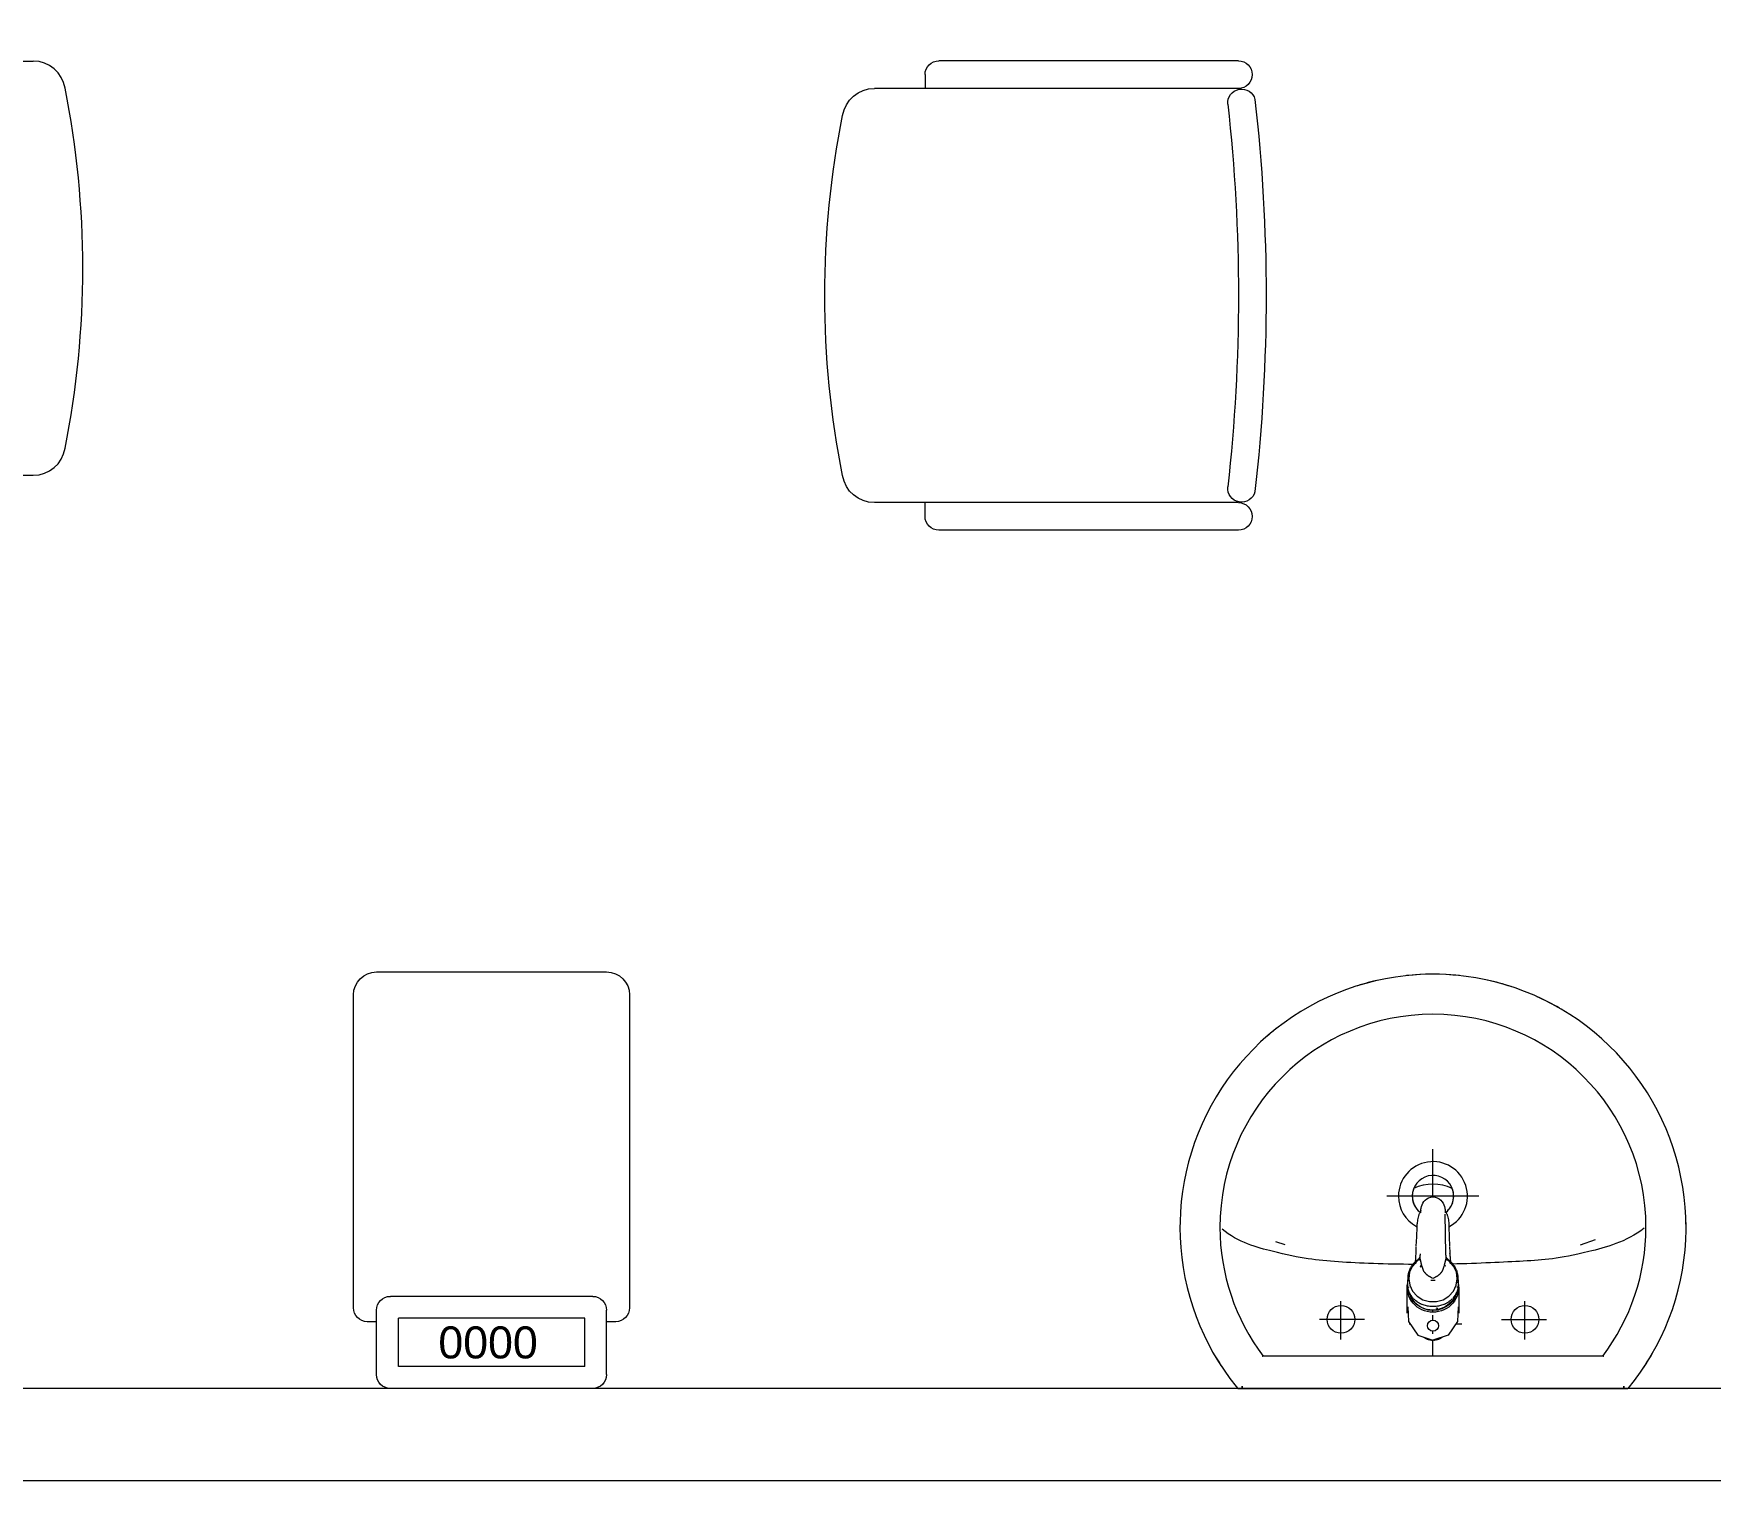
# Model space of a CAD drawing. Header units: millimetres. Extents: x -160614 to 59925, y -157025 to 0.
# Drawn here: x -35859 to -34037, y -103943 to -102371 of the extents above; entities that cross this region are included whole.
import ezdxf

# ---------------------------------------------------------------- set-up
doc = ezdxf.new("R2010")
doc.units = ezdxf.units.MM
doc.header["$LTSCALE"] = 8
for name, color, linetype, lineweight in [('72_EGR_EQP_TAG', 9, 'Continuous', 5), ('LOADING', 9, 'Continuous', 5), ('P-SANR-FIXT', 9, 'Continuous', 18), ('P-SANR-FIXT-1', 9, 'Continuous', 13), ('Walls', 9, 'Continuous', 5)]:
    doc.layers.add(name, color=color, linetype=linetype, lineweight=lineweight)
doc.layers.add('TME-NON MEDICAL FURNITURE', color=9, linetype='Continuous')
doc.styles.get("Standard").update_dxf_attribs({"font": 'ARIALUNI.TTF'})

# ---------------------------------------------------------------- blocks, each defined once
blk = doc.blocks.new('GF21016-P')
at = {"layer": 'LOADING', "extrusion": (-1.24384e-09, -1.20261e-09, -1)}
for p, q in [((0.0128, 0.0179), (0.0128, 0.4136)), ((0.4628, 0.0179), (0.4628, 0.4136)), ((-0.0022, 0.3585), (0.0128, 0.3585)), ((0.4778, 0.3585), (0.4628, 0.3585)), ((-0.0172, 0.0179), (-0.0172, 0.3435)), ((0.4928, 0.0179), (0.4928, 0.3435)), ((0.4778, 0.0029), (0.4778, 0.0029))]:
    blk.add_line(p, q, dxfattribs=at)
for centre, radius, start, end in [((-0.2378, -0.5362), 1.0036, 78.7568, 101.2432), ((-0.0478, 0.4136), 0.035, 0, 80.6557), ((-0.4278, 0.4136), 0.035, 99.3443, 180), ((0.0022, 0.3435), 0.015, 0, 90), ((-0.4778, 0.3435), 0.015, 90, 180), ((-0.0284, 0.0145), 0.015, 284.3864, 95.5209), ((-0.2378, 1.8928), 1.8749, 263.6341, 276.3659), ((-0.4471, 0.0145), 0.015, 84.4791, 255.6136), ((0.0022, 0.0179), 0.015, 270, 0), ((0.0022, 0.0179), 0.015, 180, 270), ((-0.2378, 1.8734), 1.8855, 263.5119, 276.4881), ((-0.4778, 0.0179), 0.015, 270, 0), ((-0.4778, 0.0179), 0.015, 180, 270)]:
    blk.add_arc(centre, radius, start, end, dxfattribs=at)
blk = doc.blocks.new('FP_138-161_A_00_GFL_-0_080_Einreichung_Grundrisse_100')
at = {"layer": 'P-SANR-FIXT'}
blk.add_line((-0.0044, -0.0019), (-0.0045, -0.0021), dxfattribs=at)
at = {"layer": 'P-SANR-FIXT', "flags": 128}
blk.add_lwpolyline([(-0.0057, -0.0037), (-0.0058, -0.0039), (-0.006, -0.004)], dxfattribs=at)
blk = doc.blocks.new('FP_139-161_A_00_GFL_-0_080_Einreichung_Grundrisse_100')
at = {"layer": 'P-SANR-FIXT'}
blk.add_line((0.0045, -0.0022), (0.0044, -0.002), dxfattribs=at)
at = {"layer": 'P-SANR-FIXT', "flags": 128}
blk.add_lwpolyline([(0.006, -0.004), (0.0059, -0.0039), (0.0057, -0.0038)], dxfattribs=at)
blk = doc.blocks.new('IS_Ceraplus_B8204_BIM_BG _1_ - B8204AA - CERAPLUS single lever basin mixer with pop-up waste-V137-161_A_00_GFL_-0_080_Einreichung_Grundrisse_100')
at = {"layer": 'P-SANR-FIXT-1'}
h = blk.add_hatch(dxfattribs=at)
h.set_pattern_fill('FP_26', color=256, style=0, pattern_type=2)
h.set_pattern_definition([(225, (0.009, 0), (0.010607, -0.010607), []), (315, (0.009, 0), (0.010607, 0.010607), [])])
h.paths.add_polyline_path([(0.0056, -0.002), (0.0058, -0.0024), (0.0058, -0.0021)])
h.paths.add_polyline_path([(0.007, -0.0039), (0.0088, -0.0045), (0.0084, -0.0043)])
at = {"layer": 'LOADING'}
for p, q in [((-0.028, 0), (-0.028, -0.0281)), ((0.028, -0.0281), (0.028, 0)), ((-0.0274, -0.0337), (-0.0271, -0.0392)), ((-0.0262, -0.0282), (-0.0263, -0.0287)), ((0.0263, -0.0287), (0.0262, -0.0282)), ((0.0262, -0.0293), (0.0263, -0.0287)), ((0.0271, -0.0392), (0.0274, -0.0337)), ((-0.0137, -0.0512), (-0.0129, -0.0517)), ((0.0124, -0.052), (0.0133, -0.0515)), ((0.0185, -0.0618), (0.019, -0.0539)), ((0.019, -0.0539), (0.0188, -0.0561)), ((0.014, -0.0647), (0.0133, -0.1077))]:
    blk.add_line(p, q, dxfattribs=at)
at = {"layer": 'LOADING', "flags": 128}
for points in [[(-0.0272, -0.0069), (-0.0266, 0.009), (-0.0165, 0.0236), (0, 0.0291)], [(0.0272, -0.0069), (0.0266, 0.009), (0.0165, 0.0236), (0, 0.0291)], [(-0.0176, -0.0568), (-0.0224, -0.0513), (-0.0254, -0.0448), (-0.0264, -0.0376), (-0.0253, -0.0305), (-0.0222, -0.024), (-0.0172, -0.0186), (-0.0109, -0.0147), (-0.0037, -0.0127), (0.0037, -0.0127), (0.0109, -0.0147), (0.0172, -0.0186), (0.0222, -0.024), (0.0253, -0.0305), (0.0264, -0.0376), (0.0254, -0.0448), (0.0224, -0.0513), (0.0176, -0.0568)], [(-0.0271, -0.0393), (-0.027, -0.0403), (-0.0269, -0.0414), (-0.0267, -0.0424), (-0.0265, -0.0434), (-0.0262, -0.0444), (-0.0259, -0.0454), (-0.0255, -0.0464), (-0.0252, -0.0474), (-0.0247, -0.0484), (-0.0243, -0.0493), (-0.0238, -0.0502), (-0.0232, -0.0511), (-0.0226, -0.052), (-0.022, -0.0529), (-0.0214, -0.0537), (-0.0207, -0.0545), (-0.0199, -0.0553), (-0.0192, -0.0561), (-0.0184, -0.0568), (-0.0176, -0.0575), (-0.0173, -0.0577)], [(-0.019, -0.0539), (-0.0185, -0.0615), (-0.0185, -0.0618)], [(0.0173, -0.0577), (0.0181, -0.057), (0.0189, -0.0563), (0.0197, -0.0556), (0.0204, -0.0548), (0.0211, -0.054), (0.0218, -0.0532), (0.0224, -0.0523), (0.023, -0.0514), (0.0236, -0.0505), (0.0241, -0.0496), (0.0246, -0.0487), (0.025, -0.0477), (0.0254, -0.0467), (0.0258, -0.0458), (0.0261, -0.0448), (0.0264, -0.0437), (0.0266, -0.0427), (0.0268, -0.0417), (0.027, -0.0407), (0.0271, -0.0396), (0.0271, -0.0393)], [(-0.0181, -0.0728), (-0.0177, -0.083), (-0.0172, -0.0938)], [(-0.0162, -0.0579), (-0.0156, -0.058), (-0.0151, -0.0581), (-0.0146, -0.0583), (-0.0142, -0.0586), (-0.0139, -0.0588), (-0.0138, -0.0591)], [(-0.0138, -0.0591), (-0.0139, -0.0612), (-0.014, -0.0633)], [(0.0138, -0.0591), (0.0139, -0.0588), (0.0142, -0.0586), (0.0146, -0.0583), (0.0151, -0.0581), (0.0156, -0.058), (0.0162, -0.0579)], [(0.014, -0.0633), (0.0139, -0.0612), (0.0138, -0.0591)], [(0.0171, -0.0578), (0.0174, -0.0575), (0.0176, -0.0568)], [(0.0172, -0.0938), (0.0177, -0.083), (0.0181, -0.0728)], [(0.0184, -0.0651), (0.0184, -0.0652), (0.0184, -0.0652), (0.0184, -0.0652), (0.0184, -0.0654), (0.0184, -0.0655)], [(-0.0129, -0.1142), (-0.0124, -0.1161), (-0.0118, -0.1179), (-0.0109, -0.1197), (-0.0098, -0.1214), (-0.0084, -0.123), (-0.0067, -0.1244), (-0.0047, -0.1255), (-0.0025, -0.1263), (0, -0.1266)], [(0, -0.1266), (0.0025, -0.1263), (0.0047, -0.1255), (0.0067, -0.1244), (0.0084, -0.123), (0.0098, -0.1214), (0.0109, -0.1197), (0.0118, -0.1179), (0.0124, -0.1161), (0.0129, -0.1142)]]:
    blk.add_lwpolyline(points, dxfattribs=at)
at = {"layer": 'LOADING'}
for centre, radius, start, end in [((0, 0.0135), 0.00603, 0, 180), ((0, 0.0135), 0.00603, 180, 0), ((-0.009, 0), 0.005, 300, 315), ((0.009, 0), 0.005, 225, 240)]:
    blk.add_arc(centre, radius, start, end, dxfattribs=at)
for centre, major_axis, start_param, end_param in [((0, -0.0281), (-0.028, 0), 4.712389, 6.47291), ((0, -0.0287), (0.0267, 0), 1.570796, 3.036556), ((0, -0.0287), (0.0263, 0), 2.625648, 2.791756), ((0, -0.0287), (-0.0263, 0), 4.712389, 5.759587), ((0, -0.0281), (0.028, 0), 6.093357, 7.853982), ((0, -0.0287), (0.0267, 0), 0.105099, 1.570796), ((0, -0.0287), (0.0262, 0), 0.523599, 1.570796), ((0, -0.0287), (0.0262, 0), 0.349919, 0.515945), ((0, -0.0321), (0.0275, 0), 3.141823, 3.202701), ((0, -0.0321), (0.0275, 0), 3.239313, 3.439417), ((0, -0.0281), (0.028, 0), 3.371221, 3.483334), ((0, -0.0287), (0.0267, 0), 6.059374, 6.108652), ((0, -0.0321), (0.0275, 0), 5.985527, 6.185455), ((0, -0.0281), (0.028, 0), 5.94107, 6.05344), ((0, -0.0321), (0.0275, 0), 6.222066, 6.282955), ((0, -0.0312), (0.0248, 0), 4.111947, 4.191073), ((0, -0.0281), (0.028, 0), 4.202431, 4.259552), ((0, -0.0287), (0.0263, 0), 4.169225, 4.2325), ((0, -0.0281), (0.028, 0), 5.172057, 5.222265)]:
    blk.add_ellipse(centre, major_axis=major_axis, ratio=0.961262, start_param=start_param, end_param=end_param, dxfattribs=at)
for points, knots in [([(-0.0215, -0.0162), (-0.0216, -0.0163), (-0.0219, -0.0167), (-0.0227, -0.0177), (-0.0238, -0.0192), (-0.0249, -0.0211), (-0.0258, -0.0231), (-0.0266, -0.0253), (-0.0273, -0.0282), (-0.0275, -0.0305), (-0.0275, -0.0321)], [0.7859035, 0.7859035, 0.7859035, 0.7859035, 0.7916667, 0.8055556, 0.8333333, 0.8611111, 0.8888889, 0.9166667, 0.9444444, 1, 1, 1, 1]), ([(0.021, -0.0157), (0.0208, -0.0154), (0.0203, -0.0149), (0.0192, -0.0139), (0.0177, -0.0127), (0.0161, -0.0117), (0.0148, -0.0109), (0.0138, -0.0104), (0.0127, -0.0099), (0.0113, -0.0093), (0.0087, -0.0084), (0.0048, -0.0075), (0, -0.0071), (-0.0048, -0.0075), (-0.0087, -0.0084), (-0.0113, -0.0093), (-0.0127, -0.0099), (-0.0138, -0.0104), (-0.0148, -0.0109), (-0.0161, -0.0117), (-0.0177, -0.0127), (-0.0191, -0.0139), (-0.0202, -0.0149), (-0.0208, -0.0154), (-0.021, -0.0157)], [0.2222222, 0.2222222, 0.2222222, 0.2222222, 0.2361111, 0.25, 0.2777778, 0.3055556, 0.3194444, 0.3333333, 0.3472222, 0.3611111, 0.3888889, 0.4444444, 0.5, 0.5555556, 0.6111111, 0.6388889, 0.6527778, 0.6666667, 0.6805556, 0.6944444, 0.7222222, 0.75, 0.7638889, 0.7777778, 0.7777778, 0.7777778, 0.7777778]), ([(0.0275, -0.0321), (0.0275, -0.0305), (0.0273, -0.0282), (0.0266, -0.0253), (0.0258, -0.0231), (0.0249, -0.0211), (0.0238, -0.0192), (0.0227, -0.0177), (0.0219, -0.0167), (0.0216, -0.0163), (0.0215, -0.0162)], [0, 0, 0, 0, 0.0555556, 0.0833333, 0.1111111, 0.1388889, 0.1666667, 0.1944444, 0.2083333, 0.2142181, 0.2142181, 0.2142181, 0.2142181]), ([(0, -0.0357), (-0.0006, -0.0357), (-0.0013, -0.0357), (-0.002, -0.0357), (-0.0022, -0.0357)], [0, 0, 0, 0, 0.1, 0.1298359, 0.1298359, 0.1298359, 0.1298359]), ([(0.0022, -0.0357), (0.002, -0.0357), (0.0013, -0.0357), (0.0006, -0.0357), (0, -0.0357)], [0.8701578, 0.8701578, 0.8701578, 0.8701578, 0.9, 1, 1, 1, 1]), ([(-0.0188, -0.0538), (-0.0188, -0.0547), (-0.0186, -0.0582), (-0.0185, -0.0619), (-0.0184, -0.0646)], [0.6724021, 0.6724021, 0.6724021, 0.6724021, 0.75, 1, 1, 1, 1]), ([(0, -0.0378), (-0.0005, -0.038), (-0.0012, -0.0384), (-0.0021, -0.0389), (-0.0028, -0.0393), (-0.0035, -0.0397), (-0.0042, -0.04), (-0.0049, -0.0405), (-0.0055, -0.0409), (-0.0061, -0.0414), (-0.0067, -0.0419), (-0.0072, -0.0424), (-0.0078, -0.0429), (-0.0083, -0.0435), (-0.0088, -0.0441), (-0.0092, -0.0446), (-0.0096, -0.0452), (-0.01, -0.0459), (-0.0103, -0.0466), (-0.0105, -0.0472), (-0.0107, -0.0477), (-0.0108, -0.0481), (-0.0109, -0.0484), (-0.0111, -0.0489), (-0.0114, -0.0497), (-0.0118, -0.0509), (-0.0122, -0.0521), (-0.0124, -0.053), (-0.0126, -0.0537), (-0.0128, -0.0544), (-0.0129, -0.0552), (-0.0131, -0.0559), (-0.0132, -0.0566), (-0.0134, -0.0572), (-0.0136, -0.0581), (-0.0137, -0.0587), (-0.0138, -0.0591)], [0, 0, 0, 0, 0.055556, 0.083333, 0.111111, 0.138889, 0.166667, 0.194444, 0.222222, 0.25, 0.277778, 0.305556, 0.333333, 0.361111, 0.388889, 0.416667, 0.444444, 0.472222, 0.5, 0.527778, 0.541667, 0.555556, 0.569444, 0.583333, 0.611111, 0.666667, 0.722222, 0.75, 0.777778, 0.805556, 0.833333, 0.861111, 0.888889, 0.916667, 0.944444, 1, 1, 1, 1]), ([(0.0138, -0.0591), (0.0137, -0.0587), (0.0136, -0.0581), (0.0134, -0.0572), (0.0132, -0.0566), (0.0131, -0.0559), (0.0129, -0.0552), (0.0128, -0.0544), (0.0126, -0.0537), (0.0124, -0.053), (0.0122, -0.0521), (0.0118, -0.0509), (0.0114, -0.0497), (0.0111, -0.0489), (0.0109, -0.0484), (0.0108, -0.0481), (0.0107, -0.0477), (0.0105, -0.0472), (0.0103, -0.0466), (0.01, -0.0459), (0.0096, -0.0452), (0.0092, -0.0446), (0.0088, -0.0441), (0.0083, -0.0435), (0.0078, -0.0429), (0.0072, -0.0424), (0.0067, -0.0419), (0.0061, -0.0414), (0.0055, -0.0409), (0.0049, -0.0405), (0.0042, -0.04), (0.0035, -0.0397), (0.0028, -0.0393), (0.0021, -0.0389), (0.0012, -0.0384), (0.0005, -0.038), (0, -0.0378)], [0, 0, 0, 0, 0.055556, 0.083333, 0.111111, 0.138889, 0.166667, 0.194444, 0.222222, 0.25, 0.277778, 0.333333, 0.388889, 0.416667, 0.430556, 0.444444, 0.458333, 0.472222, 0.5, 0.527778, 0.555556, 0.583333, 0.611111, 0.638889, 0.666667, 0.694444, 0.722222, 0.75, 0.777778, 0.805556, 0.833333, 0.861111, 0.888889, 0.916667, 0.944444, 1, 1, 1, 1]), ([(0.0184, -0.0646), (0.0185, -0.0619), (0.0186, -0.0582), (0.0188, -0.0547), (0.0188, -0.0538)], [0, 0, 0, 0, 0.25, 0.3275586, 0.3275586, 0.3275586, 0.3275586]), ([(-0.0162, -0.0579), (-0.0162, -0.0578), (-0.0163, -0.0578), (-0.0165, -0.0577), (-0.0166, -0.0575), (-0.0167, -0.0574), (-0.0169, -0.0573), (-0.017, -0.0572), (-0.0172, -0.0571), (-0.0173, -0.057), (-0.0175, -0.0569), (-0.0176, -0.0568)], [0, 0, 0, 0, 0.1, 0.2, 0.3, 0.4, 0.5, 0.6, 0.7, 0.8, 1, 1, 1, 1]), ([(-0.0148, -0.0587), (-0.015, -0.0586), (-0.0159, -0.0583), (-0.0167, -0.058), (-0.0172, -0.0578)], [0.8, 0.8, 0.8, 0.8, 0.85, 1, 1, 1, 1]), ([(0.0141, -0.0613), (0.0141, -0.0611), (0.0143, -0.0608), (0.0145, -0.0604), (0.0148, -0.06), (0.0151, -0.0596), (0.0153, -0.0594), (0.0155, -0.0592), (0.0156, -0.059), (0.0158, -0.0588), (0.016, -0.0587), (0.0163, -0.0585), (0.0165, -0.0583), (0.0166, -0.0582)], [0.3333333, 0.3333333, 0.3333333, 0.3333333, 0.4166667, 0.5, 0.5833333, 0.6666667, 0.7083333, 0.75, 0.7916667, 0.8333333, 0.875, 0.9166667, 1, 1, 1, 1]), ([(0.0176, -0.0568), (0.0175, -0.0569), (0.0173, -0.057), (0.0172, -0.0571), (0.017, -0.0572), (0.0169, -0.0573), (0.0167, -0.0574), (0.0166, -0.0575), (0.0165, -0.0577), (0.0163, -0.0578), (0.0162, -0.0578), (0.0162, -0.0579)], [0, 0, 0, 0, 0.2, 0.3, 0.4, 0.5, 0.6, 0.7, 0.8, 0.9, 1, 1, 1, 1]), ([(-0.0131, -0.1116), (-0.0132, -0.1115), (-0.0135, -0.1109), (-0.0141, -0.1099), (-0.0147, -0.1086), (-0.0153, -0.1072), (-0.0159, -0.1053), (-0.0167, -0.1021), (-0.0171, -0.0992), (-0.0171, -0.0973)], [0.4856715, 0.4856715, 0.4856715, 0.4856715, 0.5, 0.55, 0.6, 0.65, 0.7, 0.8, 1, 1, 1, 1]), ([(-0.0132, -0.1091), (-0.0132, -0.1096), (-0.0132, -0.1103), (-0.0132, -0.1111), (-0.0132, -0.1115), (-0.0132, -0.1118), (-0.0131, -0.1122), (-0.0131, -0.1125), (-0.0131, -0.1128), (-0.0131, -0.1131), (-0.013, -0.1134), (-0.013, -0.1138), (-0.0129, -0.1141), (-0.0129, -0.1142)], [0.2, 0.2, 0.2, 0.2, 0.4, 0.5, 0.55, 0.6, 0.65, 0.7, 0.75, 0.8, 0.85, 0.9, 1, 1, 1, 1]), ([(0.0129, -0.1142), (0.0129, -0.1141), (0.013, -0.1138), (0.013, -0.1134), (0.0131, -0.1131), (0.0131, -0.1128), (0.0131, -0.1125), (0.0131, -0.1122), (0.0132, -0.1118), (0.0132, -0.1115), (0.0132, -0.1111), (0.0132, -0.1103), (0.0132, -0.1096), (0.0132, -0.1091)], [0, 0, 0, 0, 0.1, 0.15, 0.2, 0.25, 0.3, 0.35, 0.4, 0.45, 0.5, 0.6, 0.8, 0.8, 0.8, 0.8]), ([(0.0131, -0.1116), (0.0133, -0.1113), (0.0137, -0.1106), (0.0142, -0.1096), (0.0147, -0.1084), (0.0153, -0.1072), (0.0159, -0.1053), (0.0167, -0.1021), (0.0171, -0.0992), (0.0171, -0.0973)], [-0.5143371, -0.5143371, -0.5143371, -0.5143371, -0.475, -0.4375, -0.4, -0.35, -0.3, -0.2, 0, 0, 0, 0])]:
    blk.add_open_spline(points, degree=3, knots=knots, dxfattribs=at)
for points in [[(-0.0184, -0.0646), (-0.0183, -0.0659), (-0.0182, -0.0684), (-0.0181, -0.0709), (-0.0181, -0.0721)], [(-0.0172, -0.0578), (-0.0171, -0.0578), (-0.0169, -0.058), (-0.0167, -0.0581), (-0.0166, -0.0582)], [(-0.0162, -0.0579), (-0.0162, -0.0579), (-0.0164, -0.0581), (-0.0165, -0.0582), (-0.0166, -0.0583), (-0.0166, -0.0582), (-0.0166, -0.0582)], [(-0.0166, -0.0582), (-0.0163, -0.0585), (-0.0156, -0.059), (-0.0148, -0.0599), (-0.0142, -0.0609), (-0.0139, -0.0617), (-0.0138, -0.0621)], [(-0.014, -0.0633), (-0.014, -0.0633), (-0.014, -0.0633), (-0.014, -0.0633)], [(-0.014, -0.0646), (-0.014, -0.0644), (-0.014, -0.064), (-0.014, -0.0635), (-0.014, -0.0633)], [(0.014, -0.0633), (0.014, -0.0633), (0.014, -0.0633), (0.014, -0.0633)], [(0.014, -0.0633), (0.014, -0.0635), (0.014, -0.064), (0.014, -0.0644), (0.014, -0.0647)], [(0.0172, -0.0578), (0.0168, -0.0579), (0.0158, -0.0583), (0.0147, -0.0587), (0.0141, -0.059)], [(0.0166, -0.0582), (0.0166, -0.0582), (0.0166, -0.0583), (0.0165, -0.0582), (0.0164, -0.0581), (0.0162, -0.0579), (0.0162, -0.0579)], [(0.0166, -0.0582), (0.0167, -0.0582), (0.0168, -0.0581), (0.0169, -0.058), (0.0169, -0.058)], [(0.0169, -0.058), (0.017, -0.0579), (0.0171, -0.0579), (0.0171, -0.0578)], [(0.0181, -0.0721), (0.0181, -0.0709), (0.0182, -0.0684), (0.0183, -0.0659), (0.0184, -0.0646)], [(-0.0172, -0.0938), (-0.0172, -0.0944), (-0.0172, -0.0956), (-0.0171, -0.0967), (-0.0171, -0.0973)], [(0.0171, -0.0973), (0.0171, -0.0967), (0.0172, -0.0956), (0.0172, -0.0944), (0.0172, -0.0938)]]:
    blk.add_open_spline(points, degree=3, dxfattribs=at)
for name in ['FP_138-161_A_00_GFL_-0_080_Einreichung_Grundrisse_100', 'FP_139-161_A_00_GFL_-0_080_Einreichung_Grundrisse_100']:
    blk.add_blockref(name, (0, 0), dxfattribs=at)
blk = doc.blocks.new('_100_WB_KER_REN_55x45x18 - _100_WB_KER_REN_55x45x18-V63-161_A_00_GFL_-0_080_Einreichung_Grundrisse_100')
at = {"layer": 'LOADING'}
for p, q in [((-0.2075, 0.225), (-0.2075, 0.2227)), ((0.2074, 0.225), (-0.2074, 0.225)), ((0.2075, 0.2227), (0.2075, 0.225)), ((-0.1855, 0.1899), (0.1855, 0.1899)), ((0, 0.1899), (0, 0.1724)), ((-0.1, 0.172), (-0.1, 0.1303)), ((0, 0.1656), (0, 0.1628)), ((0.1, 0.172), (0.1, 0.1303)), ((-0.0744, 0.15), (-0.1234, 0.15)), ((-0.0259, 0.155), (-0.0315, 0.155)), ((0, 0.1509), (0, 0.1454)), ((0.026, 0.155), (0.0248, 0.155)), ((0.0744, 0.15), (0.1234, 0.15)), ((0, 0.1422), (0, 0.1399)), ((-0.1763, 0.0637), (-0.1598, 0.0692)), ((0.1605, 0.0691), (0.1707, 0.0656)), ((-0.05, 0.0161), (0.05, 0.0161)), ((0, 0.0168), (0, -0.0348))]:
    blk.add_line(p, q, dxfattribs=at)
at = {"layer": 'LOADING', "flags": 128}
for points in [[(-0.2121, 0.225), (-0.219, 0.2164), (-0.2254, 0.2075), (-0.2316, 0.1983), (-0.2373, 0.189), (-0.2427, 0.1794), (-0.2476, 0.1696), (-0.2522, 0.1596), (-0.2564, 0.1494), (-0.2602, 0.1391), (-0.2635, 0.1286), (-0.2665, 0.118), (-0.269, 0.1073), (-0.271, 0.0965), (-0.2727, 0.0856), (-0.2739, 0.0747), (-0.2747, 0.0637), (-0.275, 0.0527), (-0.275, 0.05)], [(0.275, 0.05), (0.2748, 0.061), (0.2741, 0.072), (0.273, 0.0829), (0.2715, 0.0938), (0.2695, 0.1046), (0.2671, 0.1154), (0.2643, 0.126), (0.261, 0.1365), (0.2574, 0.1469), (0.2533, 0.1571), (0.2488, 0.1671), (0.2439, 0.177), (0.2387, 0.1866), (0.233, 0.1961), (0.227, 0.2053), (0.2206, 0.2142), (0.2138, 0.2229), (0.2121, 0.225)], [(-0.275, 0.05), (-0.2748, 0.039), (-0.2741, 0.028), (-0.273, 0.0171), (-0.2715, 0.0062), (-0.2695, -0.0046), (-0.2671, -0.0154), (-0.2643, -0.026), (-0.261, -0.0365), (-0.2574, -0.0469), (-0.2533, -0.0571), (-0.2488, -0.0671), (-0.2439, -0.077), (-0.2387, -0.0866), (-0.233, -0.0961), (-0.227, -0.1053), (-0.2206, -0.1142), (-0.2138, -0.1229), (-0.2067, -0.1313), (-0.1993, -0.1395), (-0.1916, -0.1473), (-0.1836, -0.1548), (-0.1752, -0.162), (-0.1666, -0.1688), (-0.1577, -0.1753), (-0.1486, -0.1814), (-0.1392, -0.1872), (-0.1296, -0.1925), (-0.1198, -0.1975), (-0.1098, -0.2021), (-0.0996, -0.2063), (-0.0893, -0.2101), (-0.0788, -0.2135), (-0.0682, -0.2164), (-0.0575, -0.2189), (-0.0467, -0.221), (-0.0359, -0.2227), (-0.0249, -0.2239), (-0.014, -0.2246), (-0.003, -0.225), (0.008, -0.2249), (0.019, -0.2243), (0.03, -0.2234), (0.0409, -0.2219), (0.0517, -0.2201), (0.0625, -0.2178), (0.0731, -0.2151), (0.0837, -0.212), (0.0941, -0.2084), (0.1043, -0.2044), (0.1144, -0.2001), (0.1243, -0.1953), (0.1341, -0.1901), (0.1436, -0.1846), (0.1528, -0.1786), (0.1618, -0.1723), (0.1706, -0.1657), (0.1791, -0.1587), (0.1873, -0.1514), (0.1952, -0.1437), (0.2028, -0.1358), (0.21, -0.1275), (0.217, -0.119), (0.2236, -0.1101), (0.2298, -0.1011), (0.2356, -0.0918), (0.2411, -0.0822), (0.2462, -0.0725), (0.2509, -0.0625), (0.2552, -0.0524), (0.2591, -0.0421), (0.2626, -0.0317), (0.2656, -0.0211), (0.2683, -0.0104), (0.2705, 0.0003), (0.2722, 0.0112), (0.2736, 0.0221), (0.2745, 0.0331), (0.2749, 0.0441), (0.275, 0.05)]]:
    blk.add_lwpolyline(points, dxfattribs=at)
at = {"layer": 'LOADING'}
for centre in [(-0.1, 0.15), (0.1, 0.15)]:
    blk.add_circle(centre, 0.015, dxfattribs=at)
for centre, radius, start, end in [((0, 0.05), 0.275, 140.4788, 141.2381), ((0, 0.05), 0.275, 38.7619, 39.5212), ((0, 0.05), 0.275, 145.9324, 150.3591), ((0, 0.05), 0.275, 29.6409, 34.0676), ((0, 0.05), 0.2315, 142.8209, 180), ((0, 0.05), 0.2315, 0, 37.1791), ((0, 0.155), 0.0175, 54.0899, 125.9101), ((0, 0.155), 0.0175, 68.869, 83.8798), ((0, 0.155), 0.0175, 251.9463, 258.2346), ((0, 0.05), 0.275, 180, 183.6225), ((0, 0.05), 0.2315, 180, 0), ((0, 0.0161), 0.0375, 117.1305, 0), ((0, 0.0161), 0.0375, 0, 61.4146), ((0, 0.0161), 0.0225, 129.5025, 0), ((0, 0.0161), 0.0225, 156.725, 162.0134), ((0, 0.0161), 0.0225, 138.0808, 143.3939), ((0, 0.0161), 0.0225, 0, 51.4286), ((0, 0.0161), 0.0225, 36.616, 41.9265), ((0, 0.0161), 0.0225, 17.9887, 23.276), ((0, 0.0161), 0.0225, 180, 193.3417), ((0, 0.0161), 0.0225, 197.0466, 201.508), ((0, 0.05), 0.047, 243.4433, 296.5567), ((0, 0.0161), 0.0225, 338.492, 342.9534), ((0, 0.0161), 0.0225, 346.6583, 0), ((0, 0.05), 0.275, 307.6689, 312), ((0, 0.05), 0.275, 240, 245.6589), ((0, 0.05), 0.275, 252, 257.5535), ((0, 0.05), 0.275, 282.9241, 288), ((0, 0.05), 0.275, 264, 276)]:
    blk.add_arc(centre, radius, start, end, dxfattribs=at)
for points, knots in [([(-0.2074, 0.225), (-0.2078, 0.225), (-0.2086, 0.225), (-0.2095, 0.225), (-0.2102, 0.225), (-0.2106, 0.225), (-0.2109, 0.225), (-0.2111, 0.225), (-0.2114, 0.225), (-0.2116, 0.225), (-0.2118, 0.225), (-0.2119, 0.225), (-0.2119, 0.225)], [-1, -1, -1, -1, -0.8333333, -0.6666667, -0.5833333, -0.5, -0.4583333, -0.4166667, -0.3333333, -0.2916667, -0.25, -0.1666667, -0.1666667, -0.1666667, -0.1666667]), ([(0.2119, 0.225), (0.2119, 0.225), (0.2118, 0.225), (0.2116, 0.225), (0.2114, 0.225), (0.2111, 0.225), (0.2109, 0.225), (0.2106, 0.225), (0.2102, 0.225), (0.2095, 0.225), (0.2086, 0.225), (0.2078, 0.225), (0.2074, 0.225)], [-0.8333333, -0.8333333, -0.8333333, -0.8333333, -0.75, -0.7083333, -0.6666667, -0.5833333, -0.5416667, -0.5, -0.4166667, -0.3333333, -0.1666667, 0, 0, 0, 0]), ([(-0.0037, 0.1721), (-0.0046, 0.1719), (-0.0064, 0.1714), (-0.0081, 0.1705), (-0.009, 0.17)], [0.5653198, 0.5653198, 0.5653198, 0.5653198, 0.6111111, 0.6666667, 0.6666667, 0.6666667, 0.6666667]), ([(0.009, 0.17), (0.0086, 0.1703), (0.0077, 0.1708), (0.0059, 0.1715), (0.0046, 0.1719), (0.0037, 0.1721)], [0.3333333, 0.3333333, 0.3333333, 0.3333333, 0.3611111, 0.3888889, 0.4346482, 0.4346482, 0.4346482, 0.4346482]), ([(-0.2294, 0.0509), (-0.2103, 0.066), (-0.1431, 0.0839), (-0.1084, 0.0863), (-0.0496, 0.0893), (-0.0206, 0.0899)], [0.0392191, 0.0392191, 0.0392191, 0.0392191, 0.1715289, 0.4228457, 0.6475389, 0.6475389, 0.6475389, 0.6475389]), ([(0.0209, 0.0903), (0.0512, 0.0901), (0.1113, 0.0879), (0.1514, 0.0828), (0.2115, 0.0665), (0.2292, 0.052)], [0.7533082, 0.7533082, 0.7533082, 0.7533082, 0.9865548, 1.235629, 1.3638988, 1.3638988, 1.3638988, 1.3638988]), ([(-0.0141, 0.0337), (-0.0162, 0.0319), (-0.0207, 0.0267), (-0.0225, 0.02), (-0.0225, 0.0161)], [0.7144203, 0.7144203, 0.7144203, 0.7144203, 0.8333333, 1, 1, 1, 1]), ([(0.0225, 0.0161), (0.0225, 0.0187), (0.0216, 0.0239), (0.0182, 0.0298), (0.0152, 0.0327), (0.0141, 0.0337)], [0, 0, 0, 0, 0.1111111, 0.2222222, 0.285568, 0.285568, 0.285568, 0.285568])]:
    blk.add_open_spline(points, degree=3, knots=knots, dxfattribs=at)
for points in [[(-0.2075, 0.2227), (-0.2075, 0.2231), (-0.2075, 0.2235), (-0.2075, 0.2239)], [(0.2075, 0.2239), (0.2075, 0.2235), (0.2075, 0.2231), (0.2075, 0.2227)], [(-0.1852, 0.1899), (-0.1853, 0.1899), (-0.1854, 0.1899), (-0.1855, 0.1899)], [(0.1855, 0.1899), (0.1854, 0.1899), (0.1853, 0.1899), (0.1852, 0.1899)], [(-0.0009, 0.1725), (-0.0013, 0.1725), (-0.0018, 0.1724), (-0.0022, 0.1724)], [(0.0022, 0.1724), (0.0018, 0.1724), (0.0013, 0.1725), (0.0009, 0.1725)], [(-0.0225, 0.0161), (-0.0225, 0.0147), (-0.0222, 0.012), (-0.0215, 0.0093), (-0.021, 0.008)], [(0.021, 0.008), (0.0215, 0.0093), (0.0222, 0.012), (0.0225, 0.0147), (0.0225, 0.0161)]]:
    blk.add_open_spline(points, degree=3, dxfattribs=at)
at = {"layer": 'LOADING', "xscale": -1, "rotation": 5.088887490341627e-12}
blk.add_blockref('IS_Ceraplus_B8204_BIM_BG _1_ - B8204AA - CERAPLUS single lever basin mixer with pop-up waste-V137-161_A_00_GFL_-0_080_Einreichung_Grundrisse_100', (0, 0.1434), dxfattribs=at)
blk = doc.blocks.new('HF13461A-P')
at = {"layer": 'LOADING'}
for p, q in [((0.2579, 0.4503), (0.0379, 0.4503)), ((0.0229, 0.4353), (0.0229, 0.3653)), ((0.2493, 0.4266), (0.0466, 0.4266)), ((0.0466, 0.4266), (0.0466, 0.3739)), ((0.2493, 0.4266), (0.2493, 0.3739)), ((0.2729, 0.4353), (0.2729, 0.3653)), ((0.0229, 0.3778), (0.0129, 0.3778)), ((0.2493, 0.3739), (0.0466, 0.3739)), ((0.2829, 0.3778), (0.2729, 0.3778)), ((-0.0021, 0.3628), (-0.0021, 0.0228)), ((0.2579, 0.3503), (0.0379, 0.3503)), ((0.2979, 0.0228), (0.2979, 0.3628)), ((0.0229, -0.0022), (0.2729, -0.0022))]:
    blk.add_line(p, q, dxfattribs=at)
for centre, radius, start, end in [((0.0379, 0.4353), 0.015, 90, 180), ((0.2579, 0.4353), 0.015, 0, 90), ((0.0129, 0.3628), 0.015, 90, 180), ((0.0379, 0.3653), 0.015, 180, 270), ((0.2579, 0.3653), 0.015, 270, 0), ((0.2829, 0.3628), 0.015, 0, 90), ((0.0229, 0.0228), 0.025, 180, 270), ((0.2729, 0.0228), 0.025, 270, 0)]:
    blk.add_arc(centre, radius, start, end, dxfattribs=at)
blk.add_text('0000', height=0.03477, dxfattribs=at).set_placement((0.0901, 0.3829))
blk = doc.blocks.new('1stF')
at = {"layer": 'Walls', "color": 9}
for p, q in [((-32552.3, -103842.6, 0.1), (-36952.3, -103842.6, 0.1)), ((-37052.3, -103942.6, 0.1), (-29052.3, -103942.6, 0.1))]:
    blk.add_line(p, q, dxfattribs=at)
at = {"layer": 'LOADING', "color": 9, "lineweight": 0, "xscale": -1000, "yscale": 1000, "zscale": 1000, "rotation": 180}
blk.add_blockref('HF13461A-P', (-35509.1, -103392.3, 0), dxfattribs=at)
at = {"layer": 'LOADING', "color": 9, "xscale": 1000, "yscale": 1000, "zscale": 1000, "rotation": 180}
blk.add_blockref('_100_WB_KER_REN_55x45x18 - _100_WB_KER_REN_55x45x18-V63-161_A_00_GFL_-0_080_Einreichung_Grundrisse_100', (-34338.1, -103617.6, 0), dxfattribs=at)
at = {"layer": 'TME-NON MEDICAL FURNITURE', "color": 9, "extrusion": (-1.86519e-05, 4.75185e-05, 1), "xscale": -1000.000000000002, "yscale": 1000.000000000002, "zscale": -1000.000000000002, "rotation": 270.0000250975433}
blk.add_blockref('GF21016-P', (-36272.8, -102863.3, -4.3), dxfattribs=at)
at = {"layer": 'TME-NON MEDICAL FURNITURE', "color": 9, "extrusion": (-2.24019e-05, 2.67576e-11, 1), "xscale": 1000.000000000004, "yscale": 1000.000000000004, "zscale": -1000.000000000002, "rotation": 89.99997488764727}
blk.add_blockref('GF21016-P', (-34531.6, -102893, 0.8), dxfattribs=at)

msp = doc.modelspace()

# ---------------------------------------------------------------- block references
at = {"layer": '72_EGR_EQP_TAG'}
msp.add_blockref('1stF', (0, 0), dxfattribs=at)

doc.saveas('drawing.dxf')
